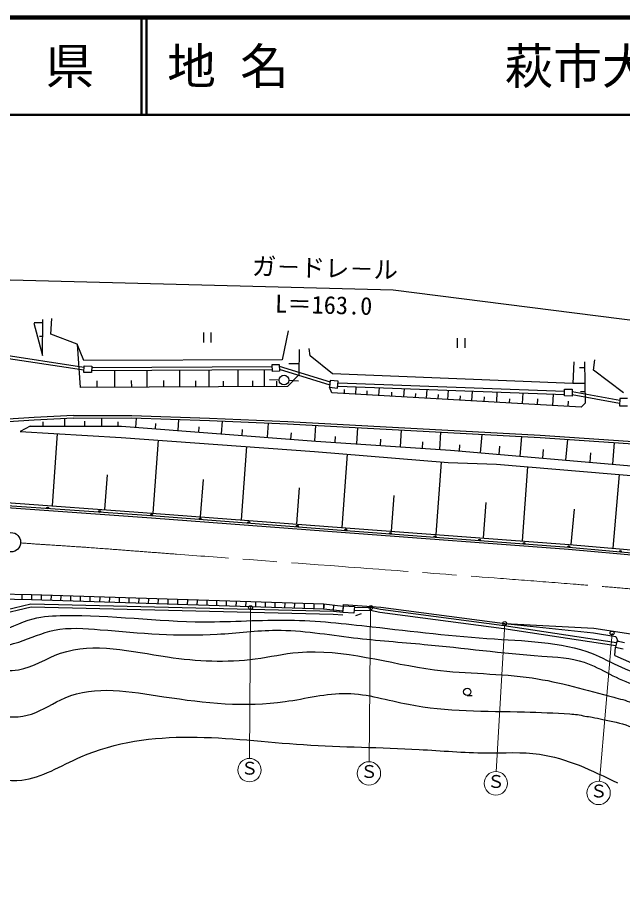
# Model space of a CAD drawing. Units: millimetres, scale not verified. Extents: x 40000 to 680000, y 20000 to 380000.
# Drawn here: x 355012 to 417133, y 290175 to 380000 of the extents above; entities that cross this region are included whole.
import ezdxf
from ezdxf.enums import TextEntityAlignment as Align

# ---------------------------------------------------------------- set-up
doc = ezdxf.new("R2010")
doc.units = ezdxf.units.MM
doc.header["$LTSCALE"] = 1000
doc.linetypes.add('CHAIN', pattern=[18.5, 12, -1.5, 3.5, -1.5])
for name, color, linetype, lineweight in [('M-BGD', 7, 'Continuous', 25), ('M-BMK', 2, 'CHAIN', 13), ('M-BMK-SRVR', 3, 'Continuous', 25), ('M-STR-HTXT', 7, 'Continuous', 13), ('M-STR-STR3', 7, 'Continuous', 25), ('M-TTL', 2, 'Continuous', 140), ('M-TTL-LINE', 7, 'Continuous', 50)]:
    doc.layers.add(name, color=color, linetype=linetype, lineweight=lineweight)
doc.layers.add('M-TTL-TXT', color=7, linetype='Continuous')
doc.styles.add('ＭＳ ゴシック', font='')
doc.styles.get('ＭＳ ゴシック').set_extended_font_data('MS Gothic')

msp = doc.modelspace()

# ---------------------------------------------------------------- linework, layer by layer
at = {"layer": 'M-BGD'}
for p, q in [((356699, 348628), (357580, 345312)), ((356731, 348686), (357621, 348675)), ((357580, 345312), (357625, 349003)), ((358451, 347485), (358524, 349117)), ((374130, 346646), (374130, 347646)), ((374880, 347646), (374880, 346646)), ((382789, 347843), (382187, 344861)), ((357259, 347303), (357604, 347299)), ((361126, 346464), (358451, 347485)), ((400194, 346094), (400194, 347094)), ((400944, 347094), (400944, 346094)), ((361822, 344782), (361126, 346464)), ((361126, 346464), (361431, 342014)), ((383942, 345907), (383900, 343312)), ((385048, 345284), (384945, 346029)), ((361837, 344086), (352907, 345456)), ((361825, 343785), (352909, 345152)), ((387363, 343435), (385048, 345284)), ((361816, 343573), (361844, 344254)), ((382187, 344861), (361822, 344782)), ((361844, 344254), (362644, 344222)), ((362644, 344222), (362617, 343541)), ((362637, 344053), (381152, 344171)), ((381170, 344373), (381884, 344388)), ((381185, 343666), (381170, 344373)), ((381884, 344388), (381899, 343681)), ((381888, 344197), (387119, 342612)), ((382885, 344485), (383919, 344469)), ((412132, 344643), (412041, 342419)), ((412718, 344064), (413254, 344070)), ((413247, 344665), (413297, 340418)), ((414141, 343784), (414284, 344845)), ((362617, 343541), (361816, 343573)), ((362625, 343753), (381154, 343871)), ((364978, 343768), (364987, 342032)), ((368295, 343789), (368304, 342050)), ((371630, 343810), (371639, 342067)), ((374657, 343830), (374666, 342083)), ((377629, 343849), (377638, 342099)), ((380347, 343866), (380356, 342113)), ((381899, 343681), (381185, 343666)), ((381894, 343882), (387090, 342307)), ((383900, 343312), (382752, 342126)), ((412041, 342419), (387363, 343435)), ((417246, 341456), (414141, 343784)), ((363166, 342709), (363170, 342023)), ((366700, 342727), (366704, 342041)), ((369999, 342727), (370002, 342059)), ((373279, 342691), (373282, 342076)), ((376143, 342673), (376146, 342091)), ((379151, 342691), (379154, 342107)), ((381889, 342785), (380889, 342805)), ((381598, 342673), (381601, 342120)), ((382869, 342755), (383869, 342705)), ((387132, 342748), (387064, 342036)), ((387938, 342672), (387132, 342748)), ((387870, 341960), (387938, 342672)), ((387958, 342507), (411178, 341654)), ((412043, 342452), (413273, 342467)), ((382752, 342126), (361431, 342014)), ((387064, 342036), (387870, 341960)), ((387303, 341475), (387064, 342036)), ((412894, 340012), (387303, 341475)), ((387945, 342158), (411175, 341304)), ((388567, 341798), (388544, 341404)), ((389746, 342091), (389703, 341338)), ((390897, 341687), (390873, 341271)), ((392131, 342004), (392085, 341201)), ((393430, 341540), (393406, 341126)), ((394702, 341909), (394654, 341055)), ((395862, 341393), (395838, 340987)), ((397031, 341824), (396979, 340922)), ((399224, 341743), (399170, 340796)), ((401694, 341652), (401637, 340655)), ((404244, 341559), (404184, 340510)), ((406896, 341461), (406833, 340358)), ((410018, 341346), (409952, 340180)), ((411173, 341146), (411180, 341853)), ((411180, 341853), (411975, 341845)), ((411975, 341845), (411968, 341138)), ((411973, 341604), (416845, 340701)), ((412810, 341614), (413283, 341619)), ((398192, 341282), (398167, 340854)), ((400449, 341162), (400424, 340725)), ((402936, 341043), (402909, 340583)), ((405515, 340840), (405491, 340435)), ((408388, 340840), (408356, 340271)), ((411968, 341138), (411173, 341146)), ((411566, 340619), (411536, 340089)), ((411970, 341299), (416841, 340396)), ((416847, 340891), (416838, 340141)), ((417640, 340881), (416847, 340891)), ((413297, 340418), (412894, 340012)), ((416838, 340141), (417631, 340131)), ((356724, 338922), (352940, 338681)), ((356738, 338673), (352956, 338432)), ((360756, 339128), (356724, 338922)), ((360769, 338879), (356738, 338673)), ((359848, 338832), (359848, 338033)), ((360756, 339128), (366736, 339136)), ((360756, 338878), (366732, 338886)), ((363646, 338882), (363645, 338032)), ((366732, 338886), (374726, 338624)), ((366736, 339136), (374735, 338874)), ((367186, 338871), (367115, 337923)), ((371553, 338728), (371468, 337594)), ((374735, 338874), (382758, 338533)), ((356318, 338035), (355279, 337514)), ((356318, 338035), (365692, 338031)), ((357624, 338478), (357624, 338035)), ((361905, 338563), (361905, 338032)), ((365330, 338506), (365329, 338031)), ((365692, 338031), (385658, 336522)), ((369182, 338307), (369142, 337770)), ((373634, 337993), (373592, 337434)), ((374726, 338624), (382746, 338284)), ((376035, 338568), (375936, 337257)), ((380743, 338369), (380632, 336902)), ((382746, 338284), (408676, 336884)), ((382758, 338533), (408691, 337133)), ((385624, 338128), (385504, 336534)), ((389933, 337896), (389819, 336235)), ((355279, 337514), (365661, 336885)), ((359098, 337283), (358562, 329871)), ((365661, 336885), (385523, 335457)), ((378086, 337707), (378040, 337098)), ((383109, 337365), (383060, 336718)), ((387646, 336994), (387604, 336388)), ((394414, 337654), (394295, 335927)), ((398459, 337435), (398336, 335648)), ((402678, 337208), (402514, 335307)), ((406756, 336988), (406580, 334956)), ((408676, 336884), (422701, 335914)), ((408691, 337133), (422720, 336164)), ((369466, 336611), (368900, 329123)), ((378534, 335959), (377966, 328438)), ((385658, 336522), (399464, 335570)), ((392298, 336708), (392253, 336067)), ((396607, 336423), (396562, 335770)), ((400402, 336138), (400347, 335494)), ((404503, 335989), (404430, 335142)), ((411480, 336690), (411296, 334550)), ((416283, 336358), (416091, 334136)), ((385523, 335457), (399246, 334303)), ((388873, 335175), (388304, 327656)), ((399464, 335570), (429234, 333003)), ((408979, 335646), (408903, 334756)), ((413854, 335303), (413770, 334337)), ((398522, 334364), (397967, 326934)), ((399246, 334303), (404203, 334156)), ((404203, 334156), (429236, 332037)), ((407394, 333886), (406826, 326273)), ((364215, 333054), (363957, 329481)), ((374071, 332576), (373782, 328754)), ((416805, 333089), (416130, 325513)), ((383927, 331724), (383646, 328008)), ((393646, 330939), (393373, 327277)), ((368781, 328829), (352763, 329933)), ((352792, 329763), (368772, 328637)), ((352814, 330287), (368798, 329131)), ((403093, 330223), (402820, 326572)), ((388720, 327308), (368781, 328829)), ((368798, 329131), (388713, 327625)), ((412164, 329541), (411839, 325896)), ((368772, 328637), (388688, 327137)), ((388688, 327137), (411596, 325411)), ((388713, 327625), (411664, 325912)), ((411608, 325581), (388720, 327308)), ((411596, 325411), (427554, 323994)), ((427575, 324156), (411608, 325581)), ((411664, 325912), (427585, 324492)), ((356454, 320716), (312504, 321577)), ((356441, 320216), (312495, 321078)), ((355452, 320735), (355442, 320235)), ((356457, 320716), (356441, 320216)), ((356451, 320716), (356441, 320216)), ((386468, 319762), (356454, 320716)), ((357457, 320684), (357441, 320184)), ((386432, 319263), (356441, 320216)), ((358456, 320652), (358441, 320152)), ((359456, 320620), (359440, 320121)), ((360456, 320589), (360440, 320089)), ((361455, 320557), (361440, 320057)), ((362455, 320525), (362439, 320025)), ((363455, 320493), (363439, 319994)), ((364455, 320462), (364439, 319962)), ((365454, 320430), (365438, 319930)), ((366454, 320398), (366438, 319898)), ((367454, 320366), (367438, 319867)), ((368453, 320335), (368437, 319835)), ((369453, 320303), (369437, 319803)), ((370453, 320271), (370437, 319771)), ((371452, 320239), (371437, 319740)), ((372452, 320208), (372436, 319708)), ((373452, 320176), (373436, 319676)), ((374451, 320144), (374436, 319644)), ((375451, 320112), (375435, 319613)), ((376451, 320081), (376435, 319581)), ((377451, 320049), (377435, 319549)), ((378450, 320017), (378434, 319517)), ((379450, 319985), (379434, 319486)), ((380450, 319954), (380434, 319454)), ((381449, 319922), (381433, 319422)), ((382449, 319890), (382433, 319390)), ((383449, 319858), (383433, 319359)), ((384448, 319827), (384432, 319327)), ((385448, 319795), (385432, 319295)), ((356371, 319773), (352638, 318878)), ((356403, 319472), (352693, 318583)), ((387458, 319026), (356371, 319773)), ((387440, 318726), (356403, 319472)), ((386448, 319763), (386432, 319263)), ((386488, 319760), (386432, 319263)), ((388406, 319040), (386432, 319263)), ((388463, 319537), (386468, 319762)), ((387475, 319648), (387419, 319152)), ((388431, 318928), (387458, 319026)), ((388463, 319537), (388406, 319040)), ((388431, 318928), (388469, 319590)), ((389562, 318863), (388431, 318928)), ((388469, 319590), (388488, 319730)), ((388469, 319590), (389601, 319525)), ((388488, 319730), (392323, 319468)), ((389601, 319525), (389562, 318863)), ((391272, 319128), (389576, 319102)), ((391303, 319428), (389594, 319402)), ((392218, 318914), (391272, 319128)), ((392270, 319210), (391303, 319428)), ((404941, 317244), (392218, 318914)), ((404983, 317541), (392270, 319210)), ((392323, 319468), (405034, 317793)), ((388401, 318630), (387440, 318726)), ((390309, 318775), (389718, 318564)), ((416456, 315512), (404941, 317244)), ((416522, 315805), (404983, 317541)), ((405034, 317793), (414197, 317302)), ((405034, 317793), (414140, 316830)), ((414197, 317302), (418001, 316734)), ((414140, 316830), (416458, 316443)), ((416458, 316443), (416689, 315913)), ((416359, 314489), (416420, 315351)), ((416561, 315976), (416420, 315351)), ((416420, 315351), (417187, 315177)), ((417328, 315802), (416561, 315976)), ((416359, 314489), (421858, 312055)), ((401196, 310400), (401696, 310400))]:
    msp.add_line(p, q, dxfattribs=at)
for centre, radius in [((382379, 342775), 500), ((378948, 319420), 200), ((391303, 319428), 200), ((405034, 317793), 200), ((416064, 316813), 200), ((401196, 310775), 375)]:
    msp.add_circle(centre, radius, dxfattribs=at)
for centre, radius, start, end in [((358102, 329565), 150, 356.05737, 176.05737), ((358102, 329565), 100, 356.05737, 176.05737), ((358102, 329565), 50, 356.05737, 176.05737), ((363441, 329197), 150, 356.05737, 176.05737), ((363441, 329197), 100, 356.05737, 176.05737), ((363441, 329197), 50, 356.05737, 176.05737), ((368781, 328829), 150, 355.63794, 176.05737), ((368781, 328829), 100, 355.63794, 176.05737), ((368781, 328829), 50, 355.63794, 176.05737), ((373766, 328449), 150, 355.63794, 175.63794), ((373766, 328449), 100, 355.63794, 175.63794), ((373766, 328449), 50, 355.63794, 175.63794), ((378750, 328069), 150, 355.63794, 175.63794), ((378750, 328069), 100, 355.63794, 175.63794), ((378750, 328069), 50, 355.63794, 175.63794), ((383735, 327688), 150, 355.63794, 175.63794), ((383735, 327688), 100, 355.63794, 175.63794), ((383735, 327688), 50, 355.63794, 175.63794), ((388720, 327308), 150, 355.68594, 175.63794), ((388720, 327308), 100, 355.68594, 175.63794), ((388720, 327308), 50, 355.68594, 175.63794), ((393298, 326963), 150, 355.68594, 175.68594), ((393298, 326963), 100, 355.68594, 175.68594), ((393298, 326963), 50, 355.68594, 175.68594), ((397875, 326617), 150, 355.68594, 175.68594), ((397875, 326617), 100, 355.68594, 175.68594), ((397875, 326617), 50, 355.68594, 175.68594), ((402453, 326272), 150, 355.68594, 175.68594), ((402453, 326272), 100, 355.68594, 175.68594), ((402453, 326272), 50, 355.68594, 175.68594), ((407030, 325927), 150, 355.68594, 175.68594), ((407030, 325927), 100, 355.68594, 175.68594), ((407030, 325927), 50, 355.68594, 175.68594), ((411608, 325581), 150, 354.89909, 175.68594), ((411608, 325581), 100, 354.89909, 175.68594), ((411608, 325581), 50, 354.89909, 175.68594), ((416930, 325106), 150, 354.89909, 174.89909), ((416930, 325106), 100, 354.89909, 174.89909), ((416930, 325106), 50, 354.89909, 174.89909)]:
    msp.add_arc(centre, radius, start, end, dxfattribs=at)
for points, knots in [([(324758, 316986), (327269, 317160), (329780, 317334), (332293, 317252), (334591, 317176), (336891, 316886), (339180, 316911), (341593, 316937), (343993, 317313), (346445, 317138), (348553, 316988), (350698, 316430), (352689, 316873), (354019, 317170), (355280, 317913), (356624, 318273), (357653, 318549), (358730, 318600), (359803, 318614), (364621, 318676), (369366, 317990), (374140, 317966), (377057, 317951), (379986, 318184), (382909, 318136), (385757, 318090), (388600, 317778), (391424, 317455), (395603, 316977), (399741, 316474), (404003, 316199), (407670, 315963), (411429, 315896), (414731, 314411), (415765, 313946), (416753, 313343), (417820, 312981), (418806, 312647), (419858, 312520), (420911, 312392)], [0, 0, 0, 0, 1, 1, 1, 2, 2, 2, 3, 3, 3, 4, 4, 4, 5, 5, 5, 6, 6, 6, 7, 7, 7, 8, 8, 8, 9, 9, 9, 10, 10, 10, 11, 11, 11, 12, 12, 12, 13, 13, 13, 13]), ([(325380, 314752), (326350, 315015), (327320, 315277), (328306, 315407), (329689, 315588), (331103, 315507), (332511, 315442), (334366, 315357), (336210, 315298), (338053, 315353), (339454, 315395), (340854, 315502), (342258, 315585), (343714, 315671), (345174, 315731), (346624, 315603), (348035, 315478), (349437, 315174), (350847, 315157), (352294, 315140), (353749, 315424), (355142, 315888), (356367, 316296), (357543, 316844), (358777, 317100), (360304, 317416), (361918, 317287), (363517, 317153), (367573, 316814), (371536, 316445), (375528, 316690), (377544, 316813), (379568, 317093), (381586, 317100), (384233, 317108), (386870, 316647), (389514, 316331), (391933, 316042), (394358, 315875), (396771, 315649), (400786, 315274), (404768, 314734), (408839, 314447), (410322, 314342), (411817, 314271), (413210, 313805), (415016, 313202), (416650, 311935), (418462, 311520), (419946, 311179), (421550, 311410), (423153, 311640)], [0, 0, 0, 0, 1, 1, 1, 2, 2, 2, 3, 3, 3, 4, 4, 4, 5, 5, 5, 6, 6, 6, 7, 7, 7, 8, 8, 8, 9, 9, 9, 10, 10, 10, 11, 11, 11, 12, 12, 12, 13, 13, 13, 14, 14, 14, 15, 15, 15, 16, 16, 16, 17, 17, 17, 17]), ([(321457, 310817), (323177, 311455), (324896, 312093), (326658, 312653), (328340, 313187), (330060, 313650), (331803, 313765), (333157, 313855), (334525, 313735), (335891, 313654), (338131, 313522), (340366, 313496), (342594, 313571), (344988, 313651), (347372, 313847), (349797, 313515), (351592, 313269), (353410, 312734), (355109, 313042), (356590, 313311), (357981, 314220), (359439, 314730), (362885, 315936), (366702, 314908), (370421, 314355), (373471, 313901), (376457, 313766), (379432, 314167), (380904, 314365), (382374, 314695), (383843, 314824), (388489, 315233), (393135, 313643), (397829, 313041), (401185, 312610), (404565, 312684), (407872, 312196), (410689, 311780), (413452, 310956), (416226, 310225), (416850, 310060), (417475, 309901), (418077, 309672), (418277, 309595), (418476, 309511), (418679, 309441), (418779, 309407), (418881, 309376), (418982, 309344), (419177, 309283), (419369, 309219), (419568, 309167), (420056, 309040), (420582, 308989), (421067, 309107), (421436, 309197), (421781, 309384), (422147, 309467), (422512, 309550), (422897, 309530), (423281, 309510)], [0, 0, 0, 0, 1, 1, 1, 2, 2, 2, 3, 3, 3, 4, 4, 4, 5, 5, 5, 6, 6, 6, 7, 7, 7, 8, 8, 8, 9, 9, 9, 10, 10, 10, 11, 11, 11, 12, 12, 12, 13, 13, 13, 14, 14, 14, 15, 15, 15, 16, 16, 16, 17, 17, 17, 18, 18, 18, 19, 19, 19, 20, 20, 20, 20]), ([(317397, 308491), (320218, 308498), (323038, 308505), (325819, 308937), (328151, 309300), (330454, 309961), (332791, 310109), (335488, 310280), (338229, 309767), (340934, 309551), (343565, 309341), (346162, 309413), (348854, 308993), (351431, 308591), (354096, 307739), (356439, 308491), (357623, 308872), (358725, 309662), (359897, 310164), (362994, 311492), (366580, 310811), (370047, 310276), (374299, 309620), (378373, 309184), (382485, 309774), (384603, 310078), (386732, 310654), (388843, 310611), (390949, 310568), (393037, 309908), (395145, 309495), (399085, 308724), (403094, 308816), (407081, 308714), (408633, 308675), (410182, 308606), (411733, 308504), (411992, 308487), (412251, 308469), (412507, 308431), (412764, 308393), (413019, 308334), (413276, 308290), (413527, 308246), (413782, 308216), (414033, 308173), (414400, 308111), (414761, 308023), (415126, 307942), (416023, 307743), (416941, 307586), (417784, 307255), (418729, 306884), (419580, 306294), (420441, 305703), (421219, 305169), (422006, 304634), (422920, 304448), (423673, 304296), (424513, 304381), (425189, 304747), (425987, 305179), (426558, 306001), (427309, 306419), (428294, 306967), (429591, 306820), (430833, 306748), (433265, 306605), (435490, 306747), (437761, 306598), (439611, 306478), (441491, 306164), (443375, 306001), (445981, 305776), (448595, 305837), (451168, 305494), (452525, 305312), (453871, 305018), (455230, 304807), (456771, 304566), (458329, 304432), (459858, 304150), (462354, 303689), (464773, 302835), (467144, 301880), (470407, 300567), (473578, 299064), (476879, 297939), (479303, 297112), (481798, 296488), (484225, 295580), (485909, 294949), (487561, 294182), (489301, 293878), (490277, 293707), (491282, 293682), (492287, 293549), (493811, 293348), (495337, 292899), (496587, 292056), (497365, 291531), (498036, 290853), (498707, 290175)], [0, 0, 0, 0, 1, 1, 1, 2, 2, 2, 3, 3, 3, 4, 4, 4, 5, 5, 5, 6, 6, 6, 7, 7, 7, 8, 8, 8, 9, 9, 9, 10, 10, 10, 11, 11, 11, 12, 12, 12, 13, 13, 13, 14, 14, 14, 15, 15, 15, 16, 16, 16, 17, 17, 17, 18, 18, 18, 19, 19, 19, 20, 20, 20, 21, 21, 21, 22, 22, 22, 23, 23, 23, 24, 24, 24, 25, 25, 25, 26, 26, 26, 27, 27, 27, 28, 28, 28, 29, 29, 29, 30, 30, 30, 31, 31, 31, 32, 32, 32, 33, 33, 33, 34, 34, 34, 34]), ([(310560, 303816), (313312, 304093), (316065, 304370), (318824, 304512), (321746, 304661), (324675, 304658), (327599, 304863), (330529, 305067), (333454, 305480), (336373, 305565), (339853, 305665), (343325, 305301), (346763, 304090), (349719, 303049), (352650, 301383), (355467, 301704), (357493, 301934), (359461, 303192), (361504, 304090), (365098, 305669), (368929, 306135), (372736, 306126), (376631, 306117), (380503, 305610), (384389, 305354), (388340, 305093), (392307, 305091), (396252, 304863), (398541, 304730), (400822, 304522), (403132, 304512), (404968, 304504), (406822, 304621), (408607, 304371), (411387, 303982), (413998, 302702), (416610, 301423)], [0, 0, 0, 0, 1, 1, 1, 2, 2, 2, 3, 3, 3, 4, 4, 4, 5, 5, 5, 6, 6, 6, 7, 7, 7, 8, 8, 8, 9, 9, 9, 10, 10, 10, 11, 11, 11, 12, 12, 12, 12])]:
    msp.add_open_spline(points, degree=3, knots=knots, dxfattribs=at)
at = {"layer": 'M-BMK'}
for points, knots in [([(364696, 325412), (363748, 325484), (362799, 325555), (361850, 325622), (360996, 325682), (360141, 325738), (359287, 325793), (358481, 325844), (357675, 325894), (356869, 325951), (356360, 325988), (355850, 326028), (355340, 326067)], [0, 0, 0, 0, 1, 1, 1, 2, 2, 2, 3, 3, 3, 4, 4, 4, 4]), ([(364696, 325412), (365435, 325356), (366174, 325299), (366913, 325243), (367652, 325186), (368391, 325130), (369130, 325074), (369868, 325018), (370607, 324962), (371346, 324906), (375780, 324571), (380214, 324242), (384648, 323912), (391297, 323419), (397946, 322925), (404594, 322418), (411242, 321911), (417888, 321391), (424523, 320748), (428948, 320320), (433368, 319837), (437783, 319311), (438519, 319223), (439255, 319135), (439990, 319041), (440725, 318948), (441460, 318850), (442194, 318753), (442929, 318656), (443663, 318560), (444397, 318464)], [0, 0, 0, 0, 1, 1, 1, 2, 2, 2, 3, 3, 3, 4, 4, 4, 5, 5, 5, 6, 6, 6, 7, 7, 7, 8, 8, 8, 9, 9, 9, 10, 10, 10, 10])]:
    msp.add_open_spline(points, degree=3, knots=knots, dxfattribs=at)
at = {"layer": 'M-BMK-SRVR'}
msp.add_circle((354336, 326132), 1000, dxfattribs=at)
at = {"layer": 'M-STR-HTXT'}
for p, q in [((378948, 319420), (378830, 303939)), ((391253, 319425), (391114, 303603)), ((405034, 317793), (404172, 302579)), ((416064, 316813), (414787, 301592))]:
    msp.add_line(p, q, dxfattribs=at)
for centre in [(378830, 302739), (391097, 302403), (404129, 301380), (414680, 300397)]:
    msp.add_circle(centre, 1200, dxfattribs=at)
at = {"layer": 'M-STR-STR3'}
for p, q in [((340570, 353443), (393574, 352049)), ((393574, 352049), (470854, 342180))]:
    msp.add_line(p, q, dxfattribs=at)
at = {"layer": 'M-TTL'}
msp.add_line((680000, 380000), (40000, 380000), dxfattribs=at)
at = {"layer": 'M-TTL-LINE'}
for p, q in [((367750, 380000), (367750, 370000)), ((368250, 380000), (368250, 370000)), ((40000, 370000), (680000, 370000))]:
    msp.add_line(p, q, dxfattribs=at)

# ---------------------------------------------------------------- texts
at = {"layer": 'M-STR-HTXT', "style": 'ＭＳ ゴシック'}
for p in [(377940, 301877), (390207, 301542), (403239, 300519), (413790, 299535)]:
    msp.add_text('Ｓ', height=1320, dxfattribs=at).set_placement(p, align=Align.BOTTOM_LEFT)
at = {"layer": 'M-STR-STR3', "style": 'ＭＳ ゴシック'}
for s, p in [('ガ－ドレ－ル', (379046, 353019)), ('L＝163.0', (381428, 349171))]:
    msp.add_text(s, height=1833, rotation=358.493, dxfattribs=at).set_placement(p, align=Align.BOTTOM_LEFT)
at = {"layer": 'M-TTL-TXT', "style": 'ＭＳ ゴシック'}
for s, p in [('地 名', (370380, 375000)), ('萩市大字上小川西分', (405024, 375000))]:
    msp.add_text(s, height=3666, dxfattribs=at).set_placement(p, align=Align.MIDDLE_LEFT)
msp.add_text('山\u3000口\u3000県', height=3666, dxfattribs=at).set_placement((350375, 375000), align=Align.MIDDLE_CENTER)

doc.saveas('drawing.dxf')
